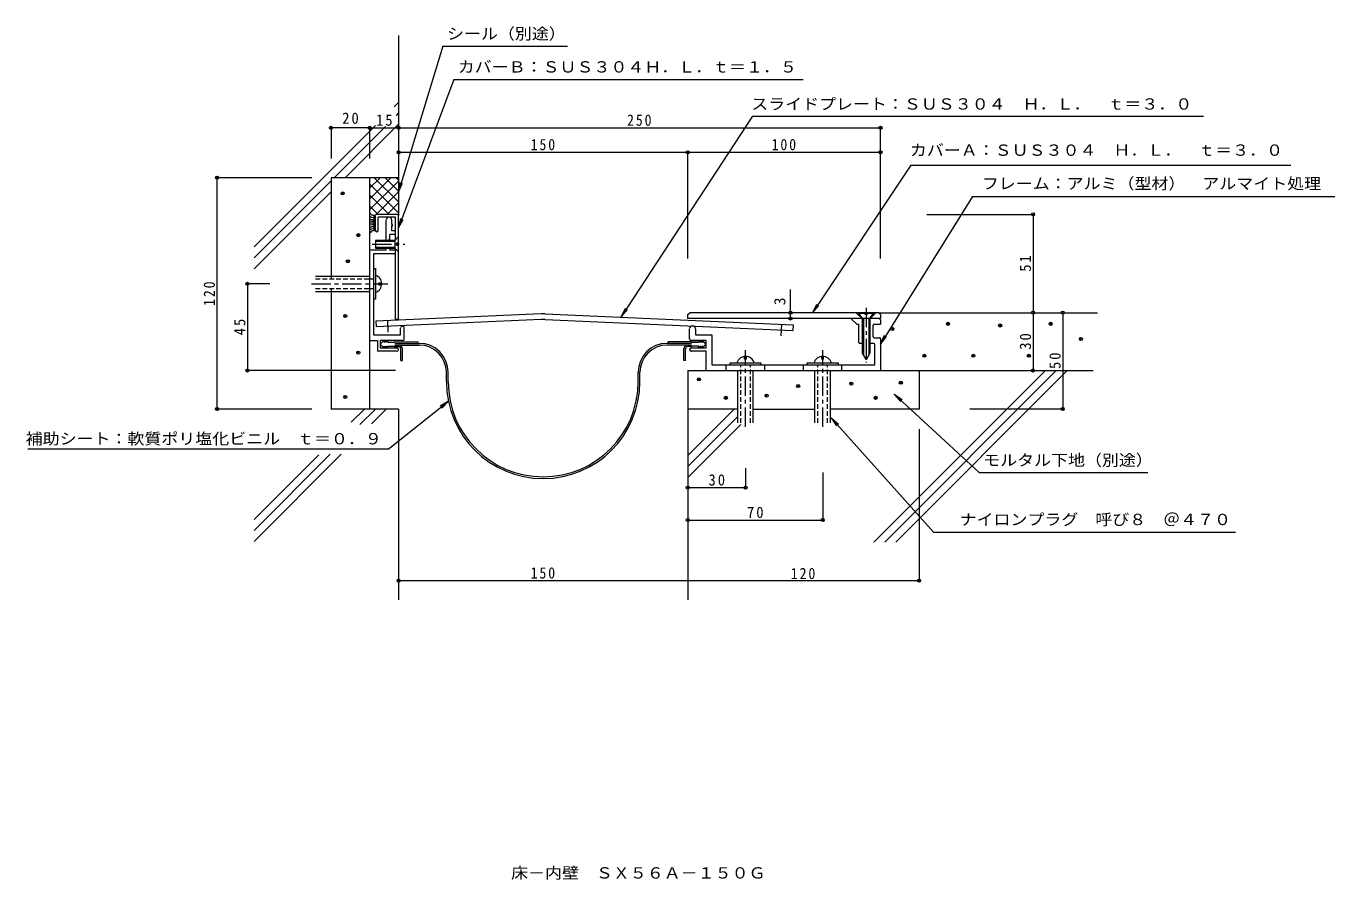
# Model space of a CAD drawing. Units: millimetres, scale not verified. Extents: x -374 to 305, y -270 to 173.
import ezdxf
from ezdxf.enums import TextEntityAlignment as Align

# ---------------------------------------------------------------- set-up
doc = ezdxf.new("R2010")
doc.units = ezdxf.units.MM
doc.header["$LTSCALE"] = 2
doc.header["$PDMODE"] = 32
doc.header["$PDSIZE"] = 1.6
doc.linetypes.add('CHAIN1', pattern=[8, 5, -1, 1, -1])
doc.linetypes.add('DASHED1', pattern=[1.8, 1.2, -0.6])
for name, color, linetype, lineweight in [('D-0', 3, 'Continuous', 9), ('D-1', 2, 'Continuous', 9), ('D-2', 4, 'Continuous', 9), ('D-3', 6, 'Continuous', 5), ('D-4', 7, 'Continuous', 9), ('D-5', 7, 'Continuous', 9)]:
    doc.layers.add(name, color=color, linetype=linetype, lineweight=lineweight)
doc.layers.add('F-5_F-5ﾚｲﾔ', color=2, linetype='Continuous')
doc.styles.add('ＭＳ ゴシック', font='')
doc.styles.get('ＭＳ ゴシック').set_extended_font_data('MS Gothic')

msp = doc.modelspace()

# ---------------------------------------------------------------- linework, layer by layer
at = {"layer": 'D-0'}
for p, q in [((-194.348, 74.047), (-195.393, 74.765)), ((-193.257, 75.231), (-192.452, 75.231)), ((-193.251, 75.219), (-193.251, 67.334)), ((-192.451, 75.219), (-192.451, 67.334)), ((-192.406, 67.456), (-192.406, 75.206)), ((-180.906, 75.706), (-191.906, 75.706)), ((-180.406, 21.206), (-180.406, 75.206)), ((-194.348, 72.959), (-195.442, 73.578)), ((-194.248, 72.068), (-195.416, 72.414)), ((-193.254, 71.176), (-195.416, 71.176)), ((-194.298, 69.221), (-195.416, 68.728)), ((-193.254, 73.874), (-194.325, 74.073)), ((-193.28, 72.859), (-194.275, 72.933)), ((-193.254, 69.297), (-194.248, 69.221)), ((-193.254, 72.068), (-194.225, 72.068)), ((-181.906, 74.206), (-190.906, 74.206)), ((-190.906, 67.456), (-190.906, 74.206)), ((-181.906, 62.706), (-181.906, 74.206)), ((-193.267, 67.335), (-192.449, 67.335)), ((-181.906, 21.206), (-181.906, 57.706)), ((-106.461, 24.105), (-192.187, 20.362)), ((-106.461, 21.102), (-192.056, 17.365)), ((-180.406, 21.206), (-181.906, 21.206)), ((-104.28, 24.105), (24.263, 18.493)), ((-104.28, 21.102), (24.132, 15.496)), ((69.634, 21.717), (-30.366, 21.717)), ((68.634, 24.717), (-29.366, 24.717)), ((60.034, 21.717), (57.034, 24.717)), ((64.233, 21.717), (67.234, 24.717)), ((69.634, 23.717), (68.634, 24.717)), ((69.634, 23.717), (69.634, 21.717)), ((-192.187, 20.362), (-192.056, 17.365)), ((24.262, 18.486), (24.132, 15.496))]:
    msp.add_line(p, q, dxfattribs=at)
at = {"layer": 'D-0', "linetype": 'CHAIN1'}
for p, q in [((-186.192, 20.624), (-185.931, 14.63)), ((18.268, 18.747), (18.007, 12.76))]:
    msp.add_line(p, q, dxfattribs=at)
at = {"layer": 'D-0'}
for points in [[(-193.254, 70.312), (-194.025, 70.312), (-195.416, 70.089)], [(-193.254, 68.256), (-194.548, 67.983), (-195.393, 67.315)], [(-30.366, 21.717), (-30.366, 23.717), (-29.366, 24.717)]]:
    msp.add_lwpolyline(points, dxfattribs=at)
for centre, radius, start, end in [((-193.078, 77.847), 2.619, 205.46629, 266.15474), ((-191.906, 75.206), 0.5, 90, 173.8208), ((-180.906, 75.206), 0.5, 0, 90), ((-192.905, 64.658), 2.709, 97.96758, 156.66208), ((-191.656, 67.456), 0.75, 180, 0), ((-105.37, -0.871), 25, 87.5, 92.5), ((-105.37, -3.874), 25, 87.5, 92.5)]:
    msp.add_arc(centre, radius, start, end, dxfattribs=at)
at = {"layer": 'D-1'}
for p, q in [((-186.899, 62.206), (-186.899, 72.726)), ((-183.899, 70.825), (-183.899, 72.726)), ((-183.399, 69.959), (-183.899, 70.825)), ((-183.899, 69.959), (-183.399, 69.959)), ((-183.899, 67.226), (-183.899, 69.959)), ((-192.406, 62.206), (-192.406, 58.206)), ((-182.406, 61.706), (-192.406, 61.706)), ((-184.899, 62.726), (-185.399, 62.726)), ((-185.399, 62.726), (-185.399, 62.206)), ((-184.899, 62.726), (-184.899, 65.226)), ((-181.899, 65.226), (-184.899, 65.226)), ((-181.899, 67.226), (-183.899, 67.226)), ((-182.406, 62.206), (-182.406, 58.206)), ((-195.406, 57.226), (-195.406, 10.206)), ((-186.899, 57.226), (-195.399, 57.226)), ((-193.406, 55.226), (-193.406, 13.206)), ((-182.049, 55.226), (-193.399, 55.226)), ((-192.406, 58.706), (-182.406, 58.706)), ((-186.899, 57.226), (-186.899, 58.206)), ((-184.899, 57.226), (-184.899, 58.206)), ((-182.049, 57.226), (-184.899, 57.226)), ((-182.049, 55.226), (-182.049, 57.226)), ((-193.406, 47.704), (-192.406, 47.704)), ((-192.406, 47.704), (-192.406, 31.704)), ((-223.478, 43.704), (-195.406, 43.704)), ((-195.406, 42.204), (-193.406, 42.204)), ((-223.478, 35.704), (-195.406, 35.704)), ((-195.406, 37.204), (-193.406, 37.204)), ((-190.606, 40.204), (-189.133, 40.204)), ((-190.606, 39.204), (-190.606, 40.204)), ((-190.606, 39.204), (-189.133, 39.204)), ((-192.406, 31.704), (-193.406, 31.704)), ((54.634, 21.717), (54.634, 21.417)), ((54.634, 21.417), (57.334, 18.717)), ((58.284, 24.417), (61.634, 24.417)), ((60.384, 21.537), (59.934, 21.277)), ((59.934, 21.277), (60.384, 21.017)), ((60.133, 21.717), (60.127, 3.717)), ((60.384, 21.717), (60.384, 21.537)), ((60.733, 21.717), (60.726, 2.679)), ((65.984, 24.717), (62.634, 24.717)), ((62.634, 24.417), (65.984, 24.417)), ((63.533, 21.717), (63.526, 2.677)), ((63.884, 21.717), (63.884, 21.537)), ((63.884, 21.537), (64.334, 21.277)), ((64.334, 21.277), (63.884, 21.017)), ((64.133, 21.717), (64.127, 3.717)), ((64.133, 21.717), (65.984, 24.417)), ((65.984, 24.717), (65.984, 24.417)), ((68.927, 21.717), (69.634, 21.01)), ((69.634, 21.01), (69.634, 18.717)), ((-179.406, 13.206), (-179.406, 16.706)), ((-177.406, 11.206), (-177.406, 16.706)), ((-29.401, 11.206), (-29.401, 16.396)), ((57.334, 18.717), (58.434, 18.717)), ((58.434, 9.217), (58.434, 18.717)), ((65.834, 12.237), (65.834, 18.217)), ((66.334, 18.717), (69.634, 18.717)), ((-195.406, 10.206), (-191.366, 10.206)), ((-193.406, 13.206), (-179.406, 13.206)), ((-191.366, 10.206), (-191.366, 4.706)), ((-178.406, 10.206), (-189.906, 10.206)), ((-20.901, 10.206), (-28.401, 10.206)), ((-20.861, 10.217), (-28.392, 10.217)), ((-20.866, 6.467), (-20.866, 10.217)), ((60.128, 8.717), (58.934, 8.717)), ((66.134, 8.717), (64.129, 8.717)), ((66.334, 11.737), (69.134, 11.737)), ((66.639, -2.283), (66.639, 8.217)), ((69.634, 11.237), (69.634, -5.283)), ((-181.281, 4.706), (-191.366, 4.706)), ((-20.866, 4.717), (-28.522, 4.717)), ((-28.491, 6.467), (-20.861, 6.467)), ((-20.866, -5.283), (-20.866, 4.717)), ((-0.867, 0.517), (-0.867, 1.991)), ((0.134, 0.517), (-0.867, 0.517)), ((0.134, 0.517), (0.134, 1.991)), ((39.134, 0.517), (39.134, 1.991)), ((40.134, 0.517), (39.134, 0.517)), ((40.134, 0.517), (40.134, 1.991)), ((60.127, 3.717), (62.127, 0.253)), ((64.127, 3.717), (62.127, 0.253)), ((-17.861, -2.283), (66.639, -2.283)), ((-10.366, -5.283), (-10.366, -2.283)), ((-8.366, -1.283), (7.634, -1.283)), ((-8.366, -2.283), (-8.366, -1.283)), ((-4.366, -32.355), (-4.366, -5.283)), ((3.634, -32.355), (3.634, -5.283)), ((7.634, -1.283), (7.634, -2.283)), ((9.633, -5.283), (9.633, -2.283)), ((29.634, -5.283), (29.634, -2.283)), ((31.634, -1.283), (47.634, -1.283)), ((31.634, -2.283), (31.634, -1.283)), ((35.634, -32.355), (35.634, -5.283)), ((43.634, -32.355), (43.634, -5.283)), ((47.634, -1.283), (47.634, -2.283)), ((49.634, -5.283), (49.634, -2.283))]:
    msp.add_line(p, q, dxfattribs=at)
at = {"layer": 'D-1', "linetype": 'CHAIN1'}
for p, q in [((-194.06, 60.206), (-177.198, 60.206)), ((-225.594, 39.704), (-185.91, 39.704)), ((62.134, 27.2), (62.134, 9.799)), ((62.134, 27.2), (62.134, 9.799)), ((62.134, 27.2), (62.134, -1.106)), ((-0.366, -34.471), (-0.366, 5.214)), ((39.634, -34.471), (39.634, 5.214))]:
    msp.add_line(p, q, dxfattribs=at)
at = {"layer": 'D-1', "linetype": 'DASHED1'}
for p, q in [((-223.478, 42.204), (-193.406, 42.204)), ((-223.478, 37.204), (-193.406, 37.204)), ((-2.866, -32.355), (-2.866, -2.283)), ((2.134, -32.355), (2.134, -2.283)), ((37.134, -32.355), (37.134, -2.283)), ((42.134, -32.355), (42.134, -2.283))]:
    msp.add_line(p, q, dxfattribs=at)
at = {"layer": 'D-1'}
for points in [[(-180.406, 64.206), (-182.406, 62.206), (-192.406, 62.206)], [(-192.406, 58.206), (-182.406, 58.206), (-180.406, 56.206)], [(-180.406, 60.706), (-181.406, 60.706), (-181.406, 59.706), (-180.406, 59.706)], [(58.284, 24.717), (58.284, 24.417), (60.133, 21.717)], [(60.384, 21.017), (60.384, 20.837), (59.934, 20.577), (60.384, 20.317), (60.384, 20.137), (59.934, 19.877), (60.384, 19.617), (60.384, 19.437), (59.934, 19.177), (60.384, 18.917), (60.384, 18.737), (59.934, 18.477), (60.384, 18.217), (60.384, 18.037), (59.934, 17.777), (60.384, 17.517), (60.384, 17.337), (59.934, 17.077), (60.384, 16.817), (60.384, 16.637), (59.934, 16.377), (60.384, 16.117), (60.384, 15.937), (59.934, 15.677), (60.384, 15.417), (60.384, 15.237), (59.934, 14.977), (60.384, 14.717), (60.384, 14.537), (59.934, 14.277), (60.384, 14.017), (60.384, 13.837), (59.934, 13.577), (60.384, 13.317), (60.384, 13.137), (59.934, 12.877), (60.384, 12.617), (60.384, 12.437), (59.934, 12.177), (60.384, 11.917)], [(62.634, 24.717), (62.634, 23.717), (61.634, 23.717), (61.634, 24.717)], [(63.884, 21.017), (63.884, 20.837), (64.334, 20.577), (63.884, 20.317), (63.884, 20.137), (64.334, 19.877), (63.884, 19.617), (63.884, 19.437), (64.334, 19.177), (63.884, 18.917), (63.884, 18.737), (64.334, 18.477), (63.884, 18.217), (63.884, 18.037), (64.334, 17.777), (63.884, 17.517), (63.884, 17.337), (64.334, 17.077), (63.884, 16.817), (63.884, 16.637), (64.334, 16.377), (63.884, 16.117), (63.884, 15.937), (64.334, 15.677), (63.884, 15.417), (63.884, 15.237), (64.334, 14.977), (63.884, 14.717), (63.884, 14.537), (64.334, 14.277), (63.884, 14.017), (63.884, 13.837), (64.334, 13.577), (63.884, 13.317), (63.884, 13.137), (64.334, 12.877), (63.884, 12.617), (63.884, 12.437), (64.334, 12.177), (63.884, 11.917)], [(-26.401, 16.396), (-26.401, 13.206), (-17.902, 13.206), (-17.902, -2.294)], [(-189.866, 10.206), (-189.866, 6.467), (-181.276, 6.467)], [(60.384, 11.917), (60.384, 11.737), (60.35, 11.717)], [(63.884, 11.917), (63.884, 11.737), (63.918, 11.717)]]:
    msp.add_lwpolyline(points, dxfattribs=at)
for centre, radius, start, end in [((-185.399, 72.726), 1.5, 0, 173.8208), ((-193.824, 39.704), 4.718, 287.49231, 72.50768), ((-178.406, 16.706), 1, 0, 173.8208), ((-27.901, 16.396), 1.5, 0.00002, 177.39117), ((66.334, 18.217), 0.5, 90, 180), ((-178.406, 11.206), 1, 270, 0), ((-28.401, 11.206), 1, 180, 270), ((-28.392, 11.217), 1, 180, 270), ((-28.361, 11.217), 1, 180, 270), ((58.934, 9.217), 0.5, 180, 270), ((66.334, 12.237), 0.5, 180, 270), ((66.134, 8.217), 0.5, 0, 90), ((69.134, 11.237), 0.5, 0, 90), ((-181.281, 5.581), 0.875, 270, 90), ((-28.531, 5.581), 0.875, 90, 270), ((-28.522, 5.592), 0.875, 90, 270), ((-28.491, 5.592), 0.875, 90, 270), ((-0.366, -2.701), 4.718, 17.49231, 162.50768), ((39.634, -2.701), 4.718, 17.49231, 162.50768)]:
    msp.add_arc(centre, radius, start, end, dxfattribs=at)
at = {"layer": 'D-2'}
for p, q in [((-185.996, 9.337), (-182.621, 9.337)), ((-185.996, 7.347), (-182.621, 7.347)), ((-182.371, 9.587), (-170.245, 9.587)), ((-182.371, 8.792), (-169.644, 8.792)), ((-182.371, 7.892), (-169.644, 7.892)), ((-182.371, 7.092), (-180.371, 7.092)), ((-170.245, 8.792), (-170.245, 9.587)), ((-28.361, 8.792), (-41.089, 8.792)), ((-28.361, 7.892), (-41.089, 7.892)), ((-28.361, 9.587), (-40.488, 9.587)), ((-40.488, 8.792), (-40.488, 9.587)), ((-28.361, 7.092), (-30.361, 7.092)), ((-24.776, 9.326), (-28.151, 9.326)), ((-24.776, 7.336), (-28.151, 7.336)), ((-24.736, 9.337), (-28.142, 9.337)), ((-24.736, 7.347), (-28.142, 7.347)), ((-24.767, 10.217), (-24.767, 9.337)), ((-23.767, 9.337), (-24.767, 10.217)), ((-24.767, 6.467), (-24.767, 7.347)), ((-23.767, 7.347), (-24.767, 6.467)), ((-24.736, 10.217), (-24.736, 9.337)), ((-23.736, 9.337), (-24.736, 10.217)), ((-24.736, 6.467), (-24.736, 7.347)), ((-23.736, 7.347), (-24.736, 6.467)), ((-23.767, 10.217), (-23.767, 9.337)), ((-22.767, 9.337), (-23.767, 10.217)), ((-23.767, 6.467), (-23.767, 7.347)), ((-22.767, 7.347), (-23.767, 6.467)), ((-23.736, 10.217), (-23.736, 9.337)), ((-22.736, 9.337), (-23.736, 10.217)), ((-23.736, 6.467), (-23.736, 7.347)), ((-22.736, 7.347), (-23.736, 6.467)), ((-22.767, 10.217), (-20.892, 8.342)), ((-22.767, 10.217), (-22.767, 9.337)), ((-20.892, 8.342), (-22.767, 6.467)), ((-22.767, 6.467), (-22.767, 7.347)), ((-22.736, 10.217), (-20.861, 8.342)), ((-22.736, 10.217), (-22.736, 9.337)), ((-20.861, 8.342), (-22.736, 6.467)), ((-22.736, 6.467), (-22.736, 7.347)), ((-179.171, -0.108), (-179.171, 5.892)), ((-178.371, -0.108), (-178.371, 5.892)), ((-32.361, -0.108), (-32.361, 5.892)), ((-31.561, -0.108), (-31.561, 5.892)), ((-179.171, -0.108), (-178.371, -0.108)), ((-155.544, -11.151), (-155.544, -6.208)), ((-154.644, -11.151), (-154.644, -6.208)), ((-56.089, -11.151), (-56.089, -6.208)), ((-55.189, -11.151), (-55.189, -6.208)), ((-31.561, -0.108), (-32.361, -0.108))]:
    msp.add_line(p, q, dxfattribs=at)
for points in [[(-187.996, 10.217), (-189.871, 8.342), (-187.996, 6.467)], [(-187.996, 10.217), (-187.996, 9.337), (-186.996, 10.217), (-186.996, 9.337)], [(-187.996, 6.467), (-187.996, 7.347), (-186.996, 6.467), (-186.996, 7.347), (-185.996, 6.467), (-185.996, 7.347)], [(-186.996, 9.337), (-185.996, 10.217), (-185.996, 9.337)], [(-22.777, 10.206), (-22.777, 9.326), (-23.776, 10.206), (-23.776, 9.326), (-24.776, 10.206), (-24.776, 9.326)], [(-22.777, 6.456), (-22.777, 7.336), (-23.776, 6.456), (-23.776, 7.336), (-24.776, 6.456), (-24.776, 7.336)], [(-22.777, 10.206), (-20.901, 8.331), (-22.777, 6.456)]]:
    msp.add_lwpolyline(points, dxfattribs=at)
for centre, radius, start, end in [((-182.411, 7.336), 0.25, 180, 270), ((-182.411, 9.326), 0.25, 90, 176.36525), ((-182.402, 7.347), 0.25, 180, 270), ((-182.402, 9.337), 0.25, 90, 173.8208), ((-180.371, 5.892), 2, 0, 90), ((-180.371, 5.892), 1.2, 0, 90), ((-169.644, -6.208), 15, 0, 90), ((-169.644, -6.208), 14.1, 0, 90), ((-41.089, -6.208), 15, 90, 180), ((-41.089, -6.208), 14.1, 90, 180), ((-30.361, 5.892), 2, 90, 176.07431), ((-30.361, 5.892), 1.2, 90, 176.07431), ((-28.401, 9.326), 0.25, 0, 90), ((-28.401, 7.336), 0.25, 270, 0), ((-28.392, 9.337), 0.25, 0, 90), ((-28.392, 7.347), 0.25, 270, 0), ((-28.361, 9.337), 0.25, 0, 90), ((-28.361, 7.347), 0.25, 270, 0), ((-105.364, -11.151), 50.18, 180, 270), ((-105.364, -11.151), 49.28, 180.00002, 270), ((-105.369, -11.151), 50.18, 270, 0), ((-105.369, -11.151), 49.28, 270, 0)]:
    msp.add_arc(centre, radius, start, end, dxfattribs=at)
at = {"layer": 'D-3'}
for p, q in [((-180.406, 168.483), (-180.406, 75.206)), ((-182.696, 131.51), (-180.382, 133.824)), ((-208.175, 94.717), (-180.382, 122.51)), ((-181.455, 127.094), (-180.382, 128.167)), ((-255.382, 58.824), (-192.428, 121.778)), ((-213.832, 94.717), (-187.253, 121.297)), ((-255.382, 53.167), (-215.406, 93.143)), ((-180.406, 94.717), (-215.406, 94.717)), ((-215.406, 94.717), (-215.406, 42.215)), ((-195.406, 94.717), (-195.406, -25.283)), ((-195.406, 83.651), (-184.34, 94.717)), ((-195.406, 89.308), (-189.997, 94.717)), ((-195.406, 77.994), (-180.406, 92.994)), ((-195.406, 91.491), (-180.406, 76.491)), ((-192.975, 94.717), (-180.406, 82.148)), ((-187.319, 94.717), (-180.406, 87.805)), ((-181.662, 94.717), (-180.406, 93.462)), ((-255.382, 47.51), (-215.406, 87.486)), ((-195.406, 85.834), (-185.289, 75.717)), ((-192.027, 75.717), (-180.406, 87.337)), ((-186.37, 75.717), (-180.406, 81.68)), ((-195.406, 80.177), (-190.946, 75.717)), ((-180.713, 75.717), (-180.406, 76.023)), ((-215.406, 37.215), (-215.406, -25.283)), ((68.634, 24.717), (182.204, 24.717)), ((-30.397, -5.283), (-30.397, -124.201)), ((-30.397, -5.283), (180.022, -5.283)), ((66.186, -94.283), (155.18, -5.29)), ((71.843, -94.283), (160.837, -5.29)), ((77.5, -94.283), (166.5, -5.283)), ((89.603, -5.283), (89.603, -25.283)), ((-180.406, -25.283), (-215.406, -25.283)), ((-204.947, -32.162), (-198.068, -25.283)), ((-200.4, -33.271), (-192.411, -25.283)), ((-194.42, -32.949), (-186.754, -25.283)), ((-180.406, -25.283), (-180.406, -124.201)), ((-4.404, -25.283), (-30.397, -25.283)), ((-30.382, -49.43), (-6.241, -25.289)), ((3.596, -25.283), (35.596, -25.283)), ((89.603, -25.283), (43.596, -25.283)), ((-30.382, -55.087), (-4.747, -29.452)), ((-30.382, -60.744), (-2.904, -33.266)), ((-255.382, -93.911), (-210.174, -48.703)), ((-255.382, -88.254), (-215.867, -48.739)), ((-255.382, -82.597), (-221.75, -48.965))]:
    msp.add_line(p, q, dxfattribs=at)
for p in [(-209.404, 86.588), (-201.28, 64.924), (-206.696, 51.384), (-208.05, 22.95), (75.774, 16.278), (104.649, 18.953), (131.719, 18.08), (157.917, 18.953), (173.635, 11.094), (-201.28, 3.994), (92.424, 2.362), (117.748, 2.362), (146.564, 2.362), (-24.59, -9.864), (26.931, -13.357), (54.494, -12.096), (80.198, -11.61), (-208.05, -19.024), (-10.619, -19.469), (10.542, -18.296), (67.1, -19.469)]:
    msp.add_point(p, dxfattribs=at)
at = {"layer": 'D-4'}
for p, q in [((-157.373, 163.066), (-92.819, 163.066)), ((-151.655, 145.689), (29.44, 145.689)), ((3.161, 126.703), (-64.906, 22.637)), ((3.161, 126.703), (237.238, 126.703)), ((85.451, 101.313), (34.427, 24.717)), ((85.451, 101.313), (282.447, 101.313)), ((-180.406, 87.337), (-178.34, 91.89)), ((117.435, 85.059), (69.634, 8.45)), ((117.435, 85.059), (305.326, 85.059)), ((-180.406, 68.679), (-178.061, 73.095)), ((34.427, 24.717), (36.633, 29.205)), ((34.427, 24.717), (37.719, 28.481)), ((-64.906, 22.637), (-62.738, 27.143)), ((-64.906, 22.637), (-61.646, 26.429)), ((69.634, 8.45), (71.704, 13.001)), ((69.634, 8.45), (72.811, 12.31)), ((120.798, -58.156), (76.728, -17.497)), ((76.728, -17.497), (80.814, -20.379)), ((76.728, -17.497), (79.929, -21.338)), ((-154.525, -21.209), (-158.81, -23.787)), ((43.976, -29.85), (46.796, -33.979)), ((-185.863, -46.169), (-372.714, -46.169)), ((120.798, -58.156), (208.32, -58.156)), ((253.857, -89.384), (97.266, -89.384))]:
    msp.add_line(p, q, dxfattribs=at)
for points in [[(-157.373, 163.066), (-180.406, 87.337), (-179.588, 92.27)], [(-151.655, 145.689), (-180.406, 68.679), (-179.284, 73.551)], [(-195.382, 120.609), (-215.406, 120.609), (-215.406, 104.717)], [(-185.863, -46.169), (-154.525, -21.209), (-157.996, -24.808)], [(97.266, -89.384), (43.976, -29.85), (47.769, -33.108)]]:
    msp.add_lwpolyline(points, dxfattribs=at)
for p in [(-215.406, 120.609), (-195.382, 120.609)]:
    msp.add_point(p, dxfattribs=at)
at = {"layer": 'D-5'}
for p, q in [((-195.382, 120.609), (69.634, 120.609)), ((-195.382, 104.717), (-195.382, 120.609)), ((69.634, 52.888), (69.634, 121.209)), ((-180.356, 107.933), (69.634, 107.933)), ((-30.366, 52.888), (-30.366, 108.533)), ((-225.401, 94.717), (-275.171, 94.717)), ((-274.571, -25.283), (-274.571, 94.717)), ((93.586, 75.706), (148.786, 75.706)), ((148.786, 75.706), (148.786, -5.283)), ((-247.138, 39.703), (-259.389, 39.703)), ((-258.789, 39.703), (-258.789, -5.29)), ((22.928, 21.717), (22.928, 36.775)), ((164.149, 24.717), (164.149, -25.283)), ((-182.018, -5.29), (-259.389, -5.29)), ((116.315, -5.283), (148.786, -5.283)), ((-225.401, -25.283), (-275.171, -25.283)), ((164.149, -25.283), (115.923, -25.283)), ((89.618, -35.755), (89.618, -114.9)), ((-0.353, -55.953), (-0.353, -66.651)), ((39.634, -58.197), (39.634, -83.482)), ((-30.382, -66.051), (-0.353, -66.051)), ((-30.382, -82.882), (39.634, -82.882)), ((-180.382, -100.835), (-180.382, -114.9)), ((-30.382, -100.835), (-30.382, -114.9)), ((-180.382, -114.3), (89.618, -114.3))]:
    msp.add_line(p, q, dxfattribs=at)
for p in [(-195.382, 120.609), (-180.356, 120.609), (69.634, 120.609), (-180.356, 107.933), (-30.366, 107.933), (69.634, 107.933), (-274.571, 94.717), (148.786, 75.706), (-258.789, 39.703), (22.928, 24.717), (22.928, 21.717), (148.786, 24.717), (164.149, 24.717), (-258.789, -5.29), (148.786, -5.283), (-274.571, -25.283), (164.149, -25.283), (-30.382, -66.051), (-0.353, -66.051), (-30.382, -82.882), (39.634, -82.882), (-180.382, -114.3), (89.618, -114.3)]:
    msp.add_point(p, dxfattribs=at)

# ---------------------------------------------------------------- texts
at = {"layer": 'D-4', "color": 2, "style": 'ＭＳ ゴシック', "width": 1.1}
for s, p in [('シール（別途）', (-155.264, 164.752)), ('カバーＢ：ＳＵＳ３０４Ｈ．Ｌ．ｔ＝１．５', (-149.703, 147.549)), ('スライドプレート：ＳＵＳ３０４\u3000Ｈ．Ｌ．\u3000ｔ＝３．０', (2.574, 128.293)), ('カバーＡ：ＳＵＳ３０４\u3000Ｈ．Ｌ．\u3000ｔ＝３．０', (84.863, 104.36)), ('フレーム：アルミ（型材）\u3000アルマイト処理', (122.203, 87.017)), ('補助シート：軟質ポリ塩化ビニル\u3000ｔ＝０．９', (-373.846, -45.359)), ('モルタル下地（別途）', (122.907, -56.47)), ('ナイロンプラグ\u3000呼び８\u3000＠４７０', (110.667, -87.251))]:
    msp.add_text(s, height=5.865, dxfattribs=at).set_placement(p, align=Align.BOTTOM_LEFT)
at = {"layer": 'D-4', "color": 2, "insert": (-209.644, 122.609), "char_height": 5.865, "attachment_point": 7, "style": 'ＭＳ ゴシック'}
msp.add_mtext('\\T1.27;\\W0.95;20', dxfattribs=at)
at = {"layer": 'D-5', "color": 2, "style": 'ＭＳ ゴシック'}
msp.add_text('3', height=5.865, rotation=90, dxfattribs=at).set_placement((22.032, 28.593), align=Align.BOTTOM_LEFT)
at = {"layer": 'D-5', "color": 2, "char_height": 5.865, "attachment_point": 7, "style": 'ＭＳ ゴシック'}
for s, insert in [('\\T1.27;\\W0.95;15', (-192.119, 121.609)), ('\\T1.27;\\W0.9;250', (-61.861, 121.609)), ('\\T1.27;\\W0.9;150', (-111.861, 108.933)), ('\\T1.27;\\W0.9;100', (13.134, 108.933)), ('\\T1.27;\\W0.95;30', (-19.618, -65.051)), ('\\T1.27;\\W0.95;70', (0.376, -81.882)), ('\\T1.27;\\W0.9;150', (-111.882, -113.3))]:
    msp.add_mtext(s, dxfattribs=dict(at, insert=insert))
for s, insert, rotation in [('\\T1.27;\\W0.95;51', (147.787, 45.961), 90), ('\\T1.27;\\W0.9;120', (-275.571, 28.217), 90), ('\\T1.27;\\W0.95;45', (-259.789, 12.957), 90), ('\\T1.27;\\W0.95;30', (147.787, 5.467), 90), ('\\T1.27;\\W0.95;50', (163.149, -4.533), 90), ('\\T1.27;\\W0.9;120', (23.113, -113.633), 0.287)]:
    msp.add_mtext(s, dxfattribs=dict(at, insert=insert, rotation=rotation))
at = {"layer": 'F-5_F-5ﾚｲﾔ', "style": 'ＭＳ ゴシック', "width": 1.1}
msp.add_text('床－内壁\u3000ＳＸ５６Ａ－１５０Ｇ', height=5.865, dxfattribs=at).set_placement((-122, -270.622), align=Align.BOTTOM_LEFT)

doc.saveas('drawing.dxf')
